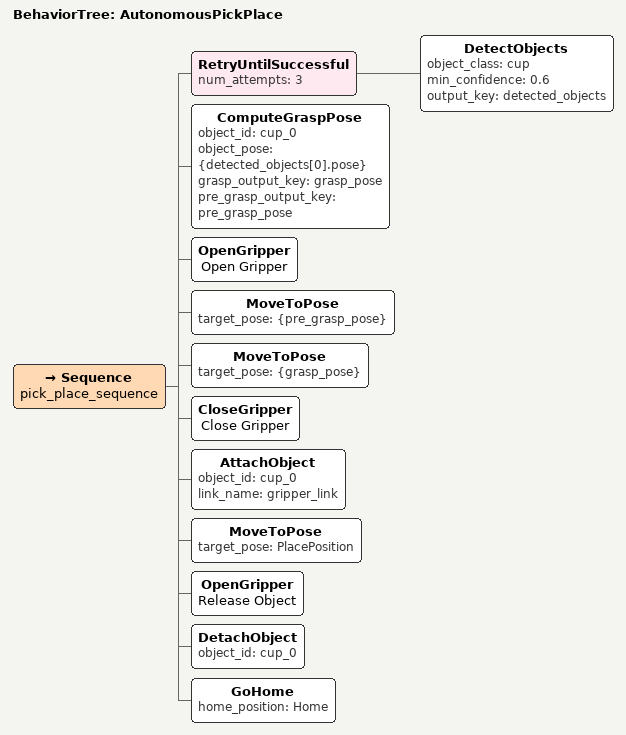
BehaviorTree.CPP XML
<root main_tree_to_execute="AutonomousPickPlace">
    <BehaviorTree ID="AutonomousPickPlace">
        <Sequence name="pick_place_sequence">
            <!-- Detect target object -->
            <RetryUntilSuccessful num_attempts="3">
                <DetectObjects object_class="cup" min_confidence="0.6" output_key="detected_objects" />
            </RetryUntilSuccessful>

            <!-- Compute grasp pose for first detected object -->
            <ComputeGraspPose
                object_id="cup_0"
                object_pose="{detected_objects[0].pose}"
                grasp_output_key="grasp_pose"
                pre_grasp_output_key="pre_grasp_pose" />

            <!-- Open gripper -->
            <OpenGripper name="Open Gripper" />

            <!-- Move to pre-grasp position -->
            <MoveToPose target_pose="{pre_grasp_pose}" />

            <!-- Move to grasp position -->
            <MoveToPose target_pose="{grasp_pose}" />

            <!-- Close gripper to grasp object -->
            <CloseGripper name="Close Gripper" />

            <!-- Attach object to planning scene -->
            <AttachObject object_id="cup_0" link_name="gripper_link" />

            <!-- Move to place position (named target) -->
            <MoveToPose target_pose="PlacePosition" />

            <!-- Open gripper to release object -->
            <OpenGripper name="Release Object" />

            <!-- Detach object from planning scene -->
            <DetachObject object_id="cup_0" />

            <!-- Return to home position -->
            <GoHome home_position="Home" />
        </Sequence>
    </BehaviorTree>
</root>
